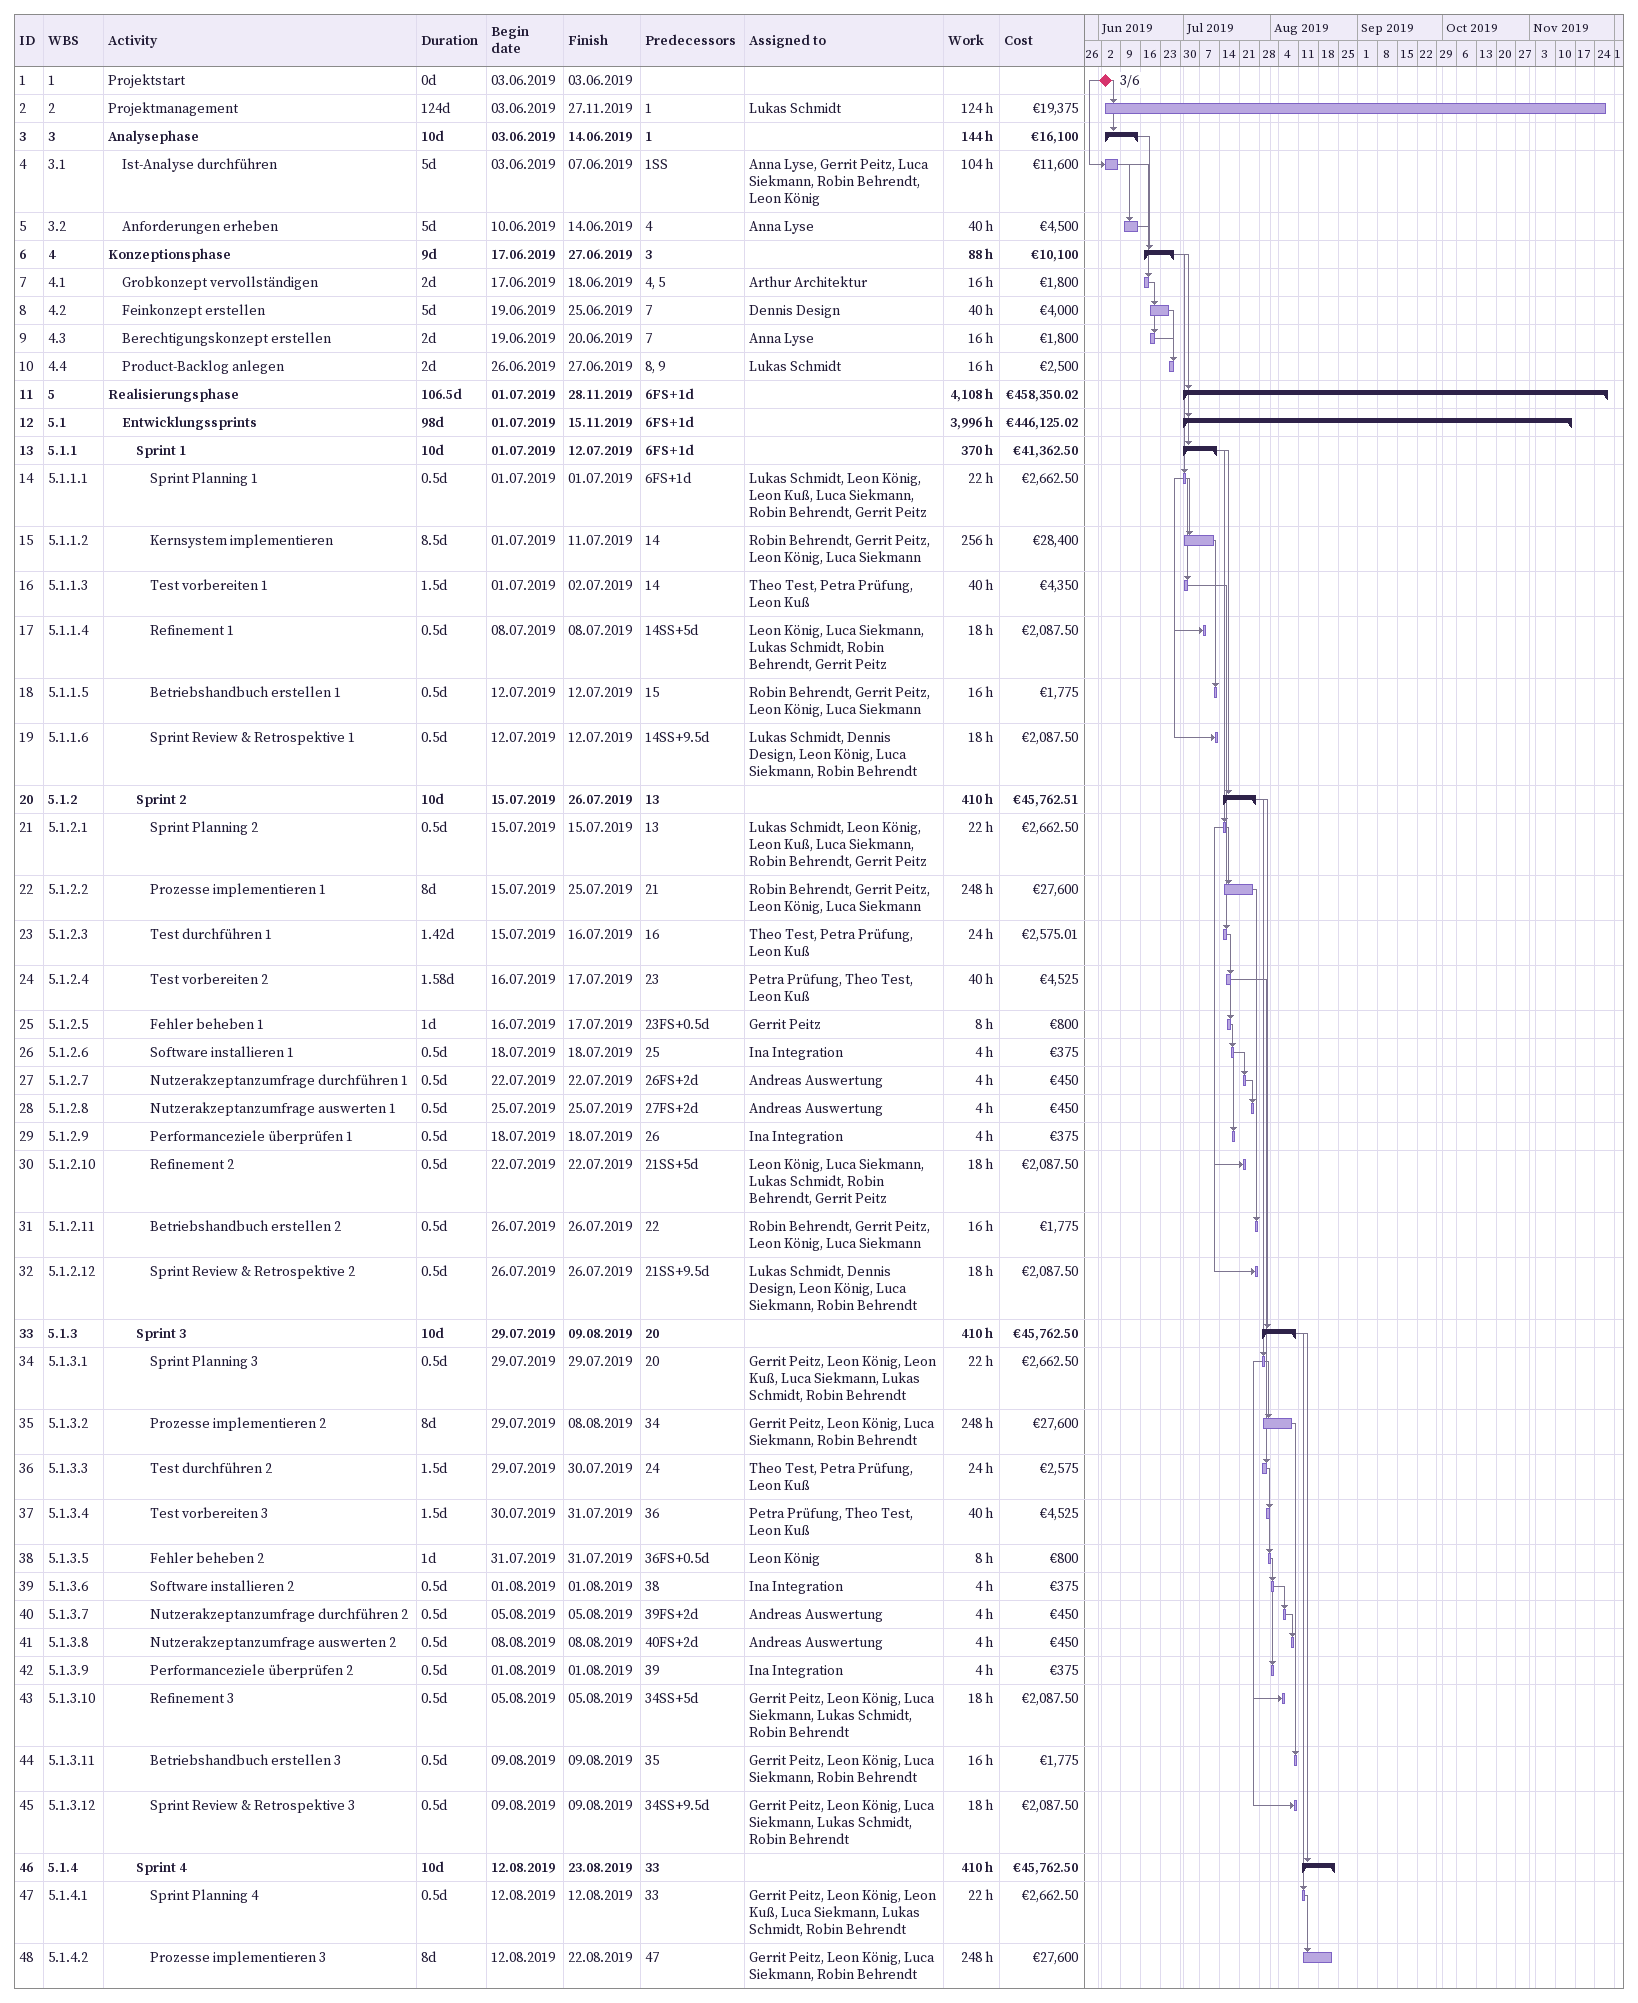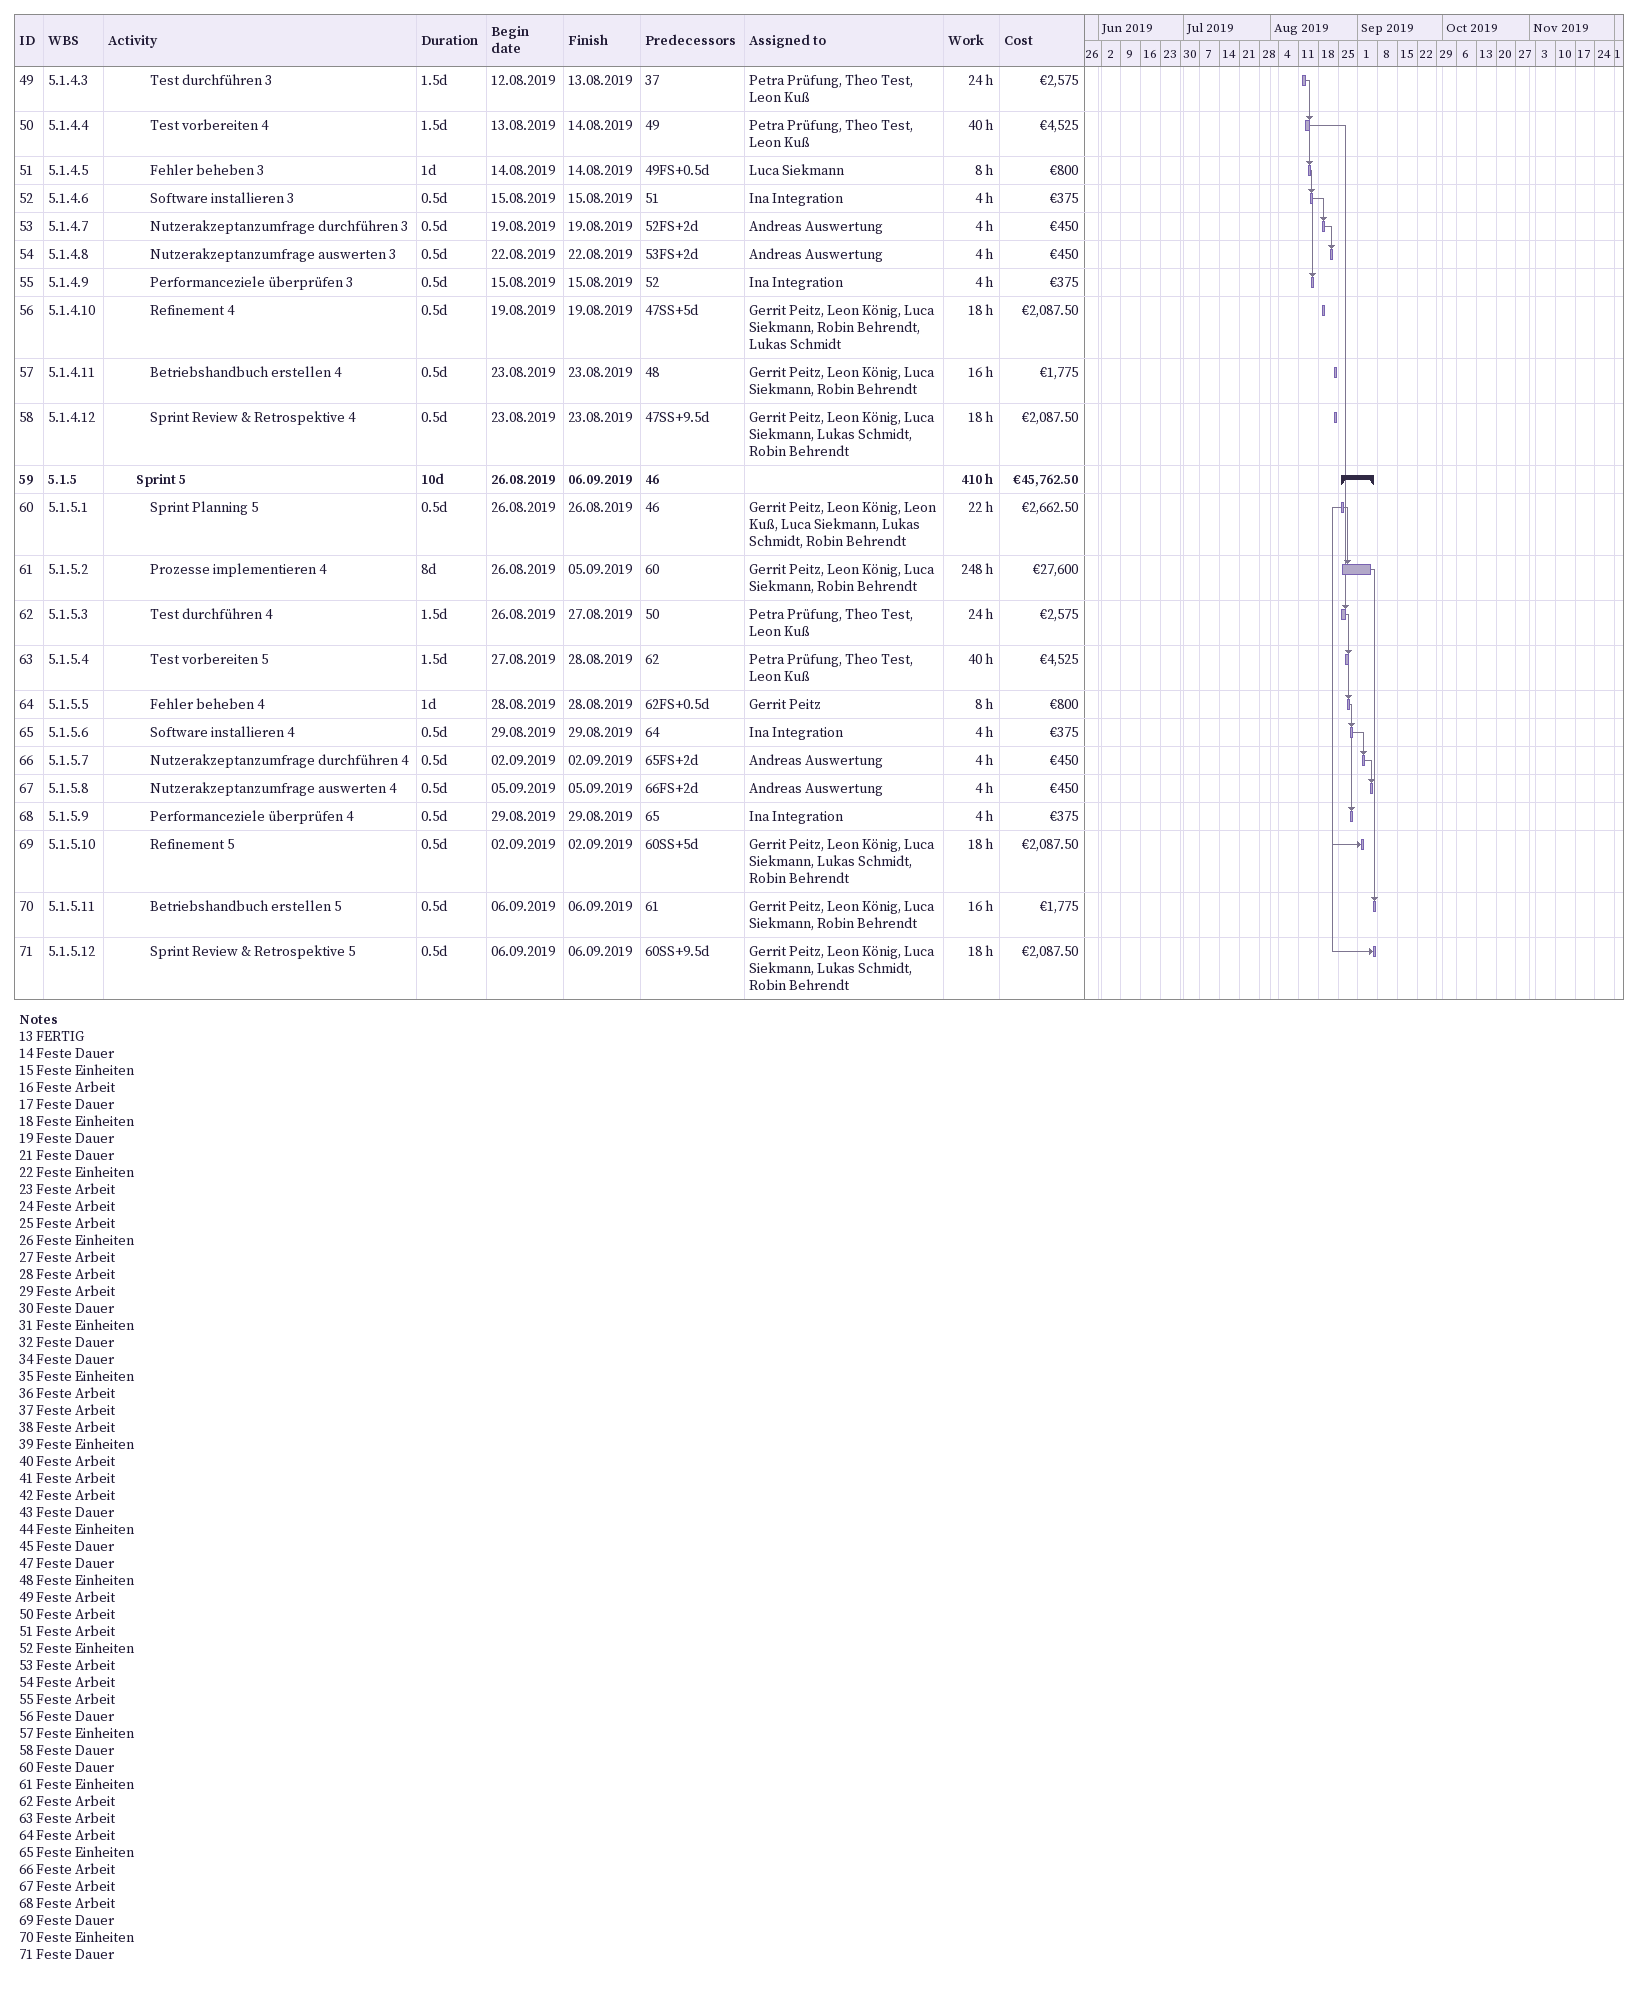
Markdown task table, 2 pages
| ID | WBS | Task | Duration | Start | Finish | Predecessors | Resources | Work (h) | Cost (€) |
|---|---|---|---|---|---|---|---|---|---|
| 1 | 1 | Projektstart | 0d | 2019-06-03 | 2019-06-03 |  |  |  |  |
| 2 | 2 | Projektmanagement | 124d | 2019-06-03 | 2019-11-27 | 1 | Lukas Schmidt | 124 | 19375 |
| 3 | 3 | **Analysephase** | 10d | 2019-06-03 | 2019-06-14 | 1 |  | 144 | 16100 |
| 4 | 3.1 | Ist-Analyse durchführen | 5d | 2019-06-03 | 2019-06-07 | 1SS | Anna Lyse, Gerrit Peitz, Luca Siekmann, Robin Behrendt, Leon König | 104 | 11600 |
| 5 | 3.2 | Anforderungen erheben | 5d | 2019-06-10 | 2019-06-14 | 4 | Anna Lyse | 40 | 4500 |
| 6 | 4 | **Konzeptionsphase** | 9d | 2019-06-17 | 2019-06-27 | 3 |  | 88 | 10100 |
| 7 | 4.1 | Grobkonzept vervollständigen | 2d | 2019-06-17 | 2019-06-18 | 4, 5 | Arthur Architektur | 16 | 1800 |
| 8 | 4.2 | Feinkonzept erstellen | 5d | 2019-06-19 | 2019-06-25 | 7 | Dennis Design | 40 | 4000 |
| 9 | 4.3 | Berechtigungskonzept erstellen | 2d | 2019-06-19 | 2019-06-20 | 7 | Anna Lyse | 16 | 1800 |
| 10 | 4.4 | Product-Backlog anlegen | 2d | 2019-06-26 | 2019-06-27 | 8, 9 | Lukas Schmidt | 16 | 2500 |
| 11 | 5 | **Realisierungsphase** | 106.5d | 2019-07-01 | 2019-11-28 | 6FS+1d |  | 4108 | 458350.02 |
| 12 | 5.1 | **Entwicklungssprints** | 98d | 2019-07-01 | 2019-11-15 | 6FS+1d |  | 3996 | 446125.02 |
| 13 | 5.1.1 | **Sprint 1** | 10d | 2019-07-01 | 2019-07-12 | 6FS+1d |  | 370 | 41362.50 |
| 14 | 5.1.1.1 | Sprint Planning 1 | 0.5d | 2019-07-01 | 2019-07-01 | 6FS+1d | Lukas Schmidt, Leon König, Leon Kuß, Luca Siekmann, Robin Behrendt, Gerrit Peitz | 22 | 2662.50 |
| 15 | 5.1.1.2 | Kernsystem implementieren | 8.5d | 2019-07-01 | 2019-07-11 | 14 | Robin Behrendt, Gerrit Peitz, Leon König, Luca Siekmann | 256 | 28400 |
| 16 | 5.1.1.3 | Test vorbereiten 1 | 1.5d | 2019-07-01 | 2019-07-02 | 14 | Theo Test, Petra Prüfung, Leon Kuß | 40 | 4350 |
| 17 | 5.1.1.4 | Refinement 1 | 0.5d | 2019-07-08 | 2019-07-08 | 14SS+5d | Leon König, Luca Siekmann, Lukas Schmidt, Robin Behrendt, Gerrit Peitz | 18 | 2087.50 |
| 18 | 5.1.1.5 | Betriebshandbuch erstellen 1 | 0.5d | 2019-07-12 | 2019-07-12 | 15 | Robin Behrendt, Gerrit Peitz, Leon König, Luca Siekmann | 16 | 1775 |
| 19 | 5.1.1.6 | Sprint Review & Retrospektive 1 | 0.5d | 2019-07-12 | 2019-07-12 | 14SS+9.5d | Lukas Schmidt, Dennis Design, Leon König, Luca Siekmann, Robin Behrendt | 18 | 2087.50 |
| 20 | 5.1.2 | **Sprint 2** | 10d | 2019-07-15 | 2019-07-26 | 13 |  | 410 | 45762.51 |
| 21 | 5.1.2.1 | Sprint Planning 2 | 0.5d | 2019-07-15 | 2019-07-15 | 13 | Lukas Schmidt, Leon König, Leon Kuß, Luca Siekmann, Robin Behrendt, Gerrit Peitz | 22 | 2662.50 |
| 22 | 5.1.2.2 | Prozesse implementieren 1 | 8d | 2019-07-15 | 2019-07-25 | 21 | Robin Behrendt, Gerrit Peitz, Leon König, Luca Siekmann | 248 | 27600 |
| 23 | 5.1.2.3 | Test durchführen 1 | 1.42d | 2019-07-15 | 2019-07-16 | 16 | Theo Test, Petra Prüfung, Leon Kuß | 24 | 2575.01 |
| 24 | 5.1.2.4 | Test vorbereiten 2 | 1.58d | 2019-07-16 | 2019-07-17 | 23 | Petra Prüfung, Theo Test, Leon Kuß | 40 | 4525 |
| 25 | 5.1.2.5 | Fehler beheben 1 | 1d | 2019-07-16 | 2019-07-17 | 23FS+0.5d | Gerrit Peitz | 8 | 800 |
| 26 | 5.1.2.6 | Software installieren 1 | 0.5d | 2019-07-18 | 2019-07-18 | 25 | Ina Integration | 4 | 375 |
| 27 | 5.1.2.7 | Nutzerakzeptanzumfrage durchführen 1 | 0.5d | 2019-07-22 | 2019-07-22 | 26FS+2d | Andreas Auswertung | 4 | 450 |
| 28 | 5.1.2.8 | Nutzerakzeptanzumfrage auswerten 1 | 0.5d | 2019-07-25 | 2019-07-25 | 27FS+2d | Andreas Auswertung | 4 | 450 |
| 29 | 5.1.2.9 | Performanceziele überprüfen 1 | 0.5d | 2019-07-18 | 2019-07-18 | 26 | Ina Integration | 4 | 375 |
| 30 | 5.1.2.10 | Refinement 2 | 0.5d | 2019-07-22 | 2019-07-22 | 21SS+5d | Leon König, Luca Siekmann, Lukas Schmidt, Robin Behrendt, Gerrit Peitz | 18 | 2087.50 |
| 31 | 5.1.2.11 | Betriebshandbuch erstellen 2 | 0.5d | 2019-07-26 | 2019-07-26 | 22 | Robin Behrendt, Gerrit Peitz, Leon König, Luca Siekmann | 16 | 1775 |
| 32 | 5.1.2.12 | Sprint Review & Retrospektive 2 | 0.5d | 2019-07-26 | 2019-07-26 | 21SS+9.5d | Lukas Schmidt, Dennis Design, Leon König, Luca Siekmann, Robin Behrendt | 18 | 2087.50 |
| 33 | 5.1.3 | **Sprint 3** | 10d | 2019-07-29 | 2019-08-09 | 20 |  | 410 | 45762.50 |
| 34 | 5.1.3.1 | Sprint Planning 3 | 0.5d | 2019-07-29 | 2019-07-29 | 20 | Gerrit Peitz, Leon König, Leon Kuß, Luca Siekmann, Lukas Schmidt, Robin Behrendt | 22 | 2662.50 |
| 35 | 5.1.3.2 | Prozesse implementieren 2 | 8d | 2019-07-29 | 2019-08-08 | 34 | Gerrit Peitz, Leon König, Luca Siekmann, Robin Behrendt | 248 | 27600 |
| 36 | 5.1.3.3 | Test durchführen 2 | 1.5d | 2019-07-29 | 2019-07-30 | 24 | Theo Test, Petra Prüfung, Leon Kuß | 24 | 2575 |
| 37 | 5.1.3.4 | Test vorbereiten 3 | 1.5d | 2019-07-30 | 2019-07-31 | 36 | Petra Prüfung, Theo Test, Leon Kuß | 40 | 4525 |
| 38 | 5.1.3.5 | Fehler beheben 2 | 1d | 2019-07-31 | 2019-07-31 | 36FS+0.5d | Leon König | 8 | 800 |
| 39 | 5.1.3.6 | Software installieren 2 | 0.5d | 2019-08-01 | 2019-08-01 | 38 | Ina Integration | 4 | 375 |
| 40 | 5.1.3.7 | Nutzerakzeptanzumfrage durchführen 2 | 0.5d | 2019-08-05 | 2019-08-05 | 39FS+2d | Andreas Auswertung | 4 | 450 |
| 41 | 5.1.3.8 | Nutzerakzeptanzumfrage auswerten 2 | 0.5d | 2019-08-08 | 2019-08-08 | 40FS+2d | Andreas Auswertung | 4 | 450 |
| 42 | 5.1.3.9 | Performanceziele überprüfen 2 | 0.5d | 2019-08-01 | 2019-08-01 | 39 | Ina Integration | 4 | 375 |
| 43 | 5.1.3.10 | Refinement 3 | 0.5d | 2019-08-05 | 2019-08-05 | 34SS+5d | Gerrit Peitz, Leon König, Luca Siekmann, Lukas Schmidt, Robin Behrendt | 18 | 2087.50 |
| 44 | 5.1.3.11 | Betriebshandbuch erstellen 3 | 0.5d | 2019-08-09 | 2019-08-09 | 35 | Gerrit Peitz, Leon König, Luca Siekmann, Robin Behrendt | 16 | 1775 |
| 45 | 5.1.3.12 | Sprint Review & Retrospektive 3 | 0.5d | 2019-08-09 | 2019-08-09 | 34SS+9.5d | Gerrit Peitz, Leon König, Luca Siekmann, Lukas Schmidt, Robin Behrendt | 18 | 2087.50 |
| 46 | 5.1.4 | **Sprint 4** | 10d | 2019-08-12 | 2019-08-23 | 33 |  | 410 | 45762.50 |
| 47 | 5.1.4.1 | Sprint Planning 4 | 0.5d | 2019-08-12 | 2019-08-12 | 33 | Gerrit Peitz, Leon König, Leon Kuß, Luca Siekmann, Lukas Schmidt, Robin Behrendt | 22 | 2662.50 |
| 48 | 5.1.4.2 | Prozesse implementieren 3 | 8d | 2019-08-12 | 2019-08-22 | 47 | Gerrit Peitz, Leon König, Luca Siekmann, Robin Behrendt | 248 | 27600 |
| 49 | 5.1.4.3 | Test durchführen 3 | 1.5d | 2019-08-12 | 2019-08-13 | 37 | Petra Prüfung, Theo Test, Leon Kuß | 24 | 2575 |
| 50 | 5.1.4.4 | Test vorbereiten 4 | 1.5d | 2019-08-13 | 2019-08-14 | 49 | Petra Prüfung, Theo Test, Leon Kuß | 40 | 4525 |
| 51 | 5.1.4.5 | Fehler beheben 3 | 1d | 2019-08-14 | 2019-08-14 | 49FS+0.5d | Luca Siekmann | 8 | 800 |
| 52 | 5.1.4.6 | Software installieren 3 | 0.5d | 2019-08-15 | 2019-08-15 | 51 | Ina Integration | 4 | 375 |
| 53 | 5.1.4.7 | Nutzerakzeptanzumfrage durchführen 3 | 0.5d | 2019-08-19 | 2019-08-19 | 52FS+2d | Andreas Auswertung | 4 | 450 |
| 54 | 5.1.4.8 | Nutzerakzeptanzumfrage auswerten 3 | 0.5d | 2019-08-22 | 2019-08-22 | 53FS+2d | Andreas Auswertung | 4 | 450 |
| 55 | 5.1.4.9 | Performanceziele überprüfen 3 | 0.5d | 2019-08-15 | 2019-08-15 | 52 | Ina Integration | 4 | 375 |
| 56 | 5.1.4.10 | Refinement 4 | 0.5d | 2019-08-19 | 2019-08-19 | 47SS+5d | Gerrit Peitz, Leon König, Luca Siekmann, Robin Behrendt, Lukas Schmidt | 18 | 2087.50 |
| 57 | 5.1.4.11 | Betriebshandbuch erstellen 4 | 0.5d | 2019-08-23 | 2019-08-23 | 48 | Gerrit Peitz, Leon König, Luca Siekmann, Robin Behrendt | 16 | 1775 |
| 58 | 5.1.4.12 | Sprint Review & Retrospektive 4 | 0.5d | 2019-08-23 | 2019-08-23 | 47SS+9.5d | Gerrit Peitz, Leon König, Luca Siekmann, Lukas Schmidt, Robin Behrendt | 18 | 2087.50 |
| 59 | 5.1.5 | **Sprint 5** | 10d | 2019-08-26 | 2019-09-06 | 46 |  | 410 | 45762.50 |
| 60 | 5.1.5.1 | Sprint Planning 5 | 0.5d | 2019-08-26 | 2019-08-26 | 46 | Gerrit Peitz, Leon König, Leon Kuß, Luca Siekmann, Lukas Schmidt, Robin Behrendt | 22 | 2662.50 |
| 61 | 5.1.5.2 | Prozesse implementieren 4 | 8d | 2019-08-26 | 2019-09-05 | 60 | Gerrit Peitz, Leon König, Luca Siekmann, Robin Behrendt | 248 | 27600 |
| 62 | 5.1.5.3 | Test durchführen 4 | 1.5d | 2019-08-26 | 2019-08-27 | 50 | Petra Prüfung, Theo Test, Leon Kuß | 24 | 2575 |
| 63 | 5.1.5.4 | Test vorbereiten 5 | 1.5d | 2019-08-27 | 2019-08-28 | 62 | Petra Prüfung, Theo Test, Leon Kuß | 40 | 4525 |
| 64 | 5.1.5.5 | Fehler beheben 4 | 1d | 2019-08-28 | 2019-08-28 | 62FS+0.5d | Gerrit Peitz | 8 | 800 |
| 65 | 5.1.5.6 | Software installieren 4 | 0.5d | 2019-08-29 | 2019-08-29 | 64 | Ina Integration | 4 | 375 |
| 66 | 5.1.5.7 | Nutzerakzeptanzumfrage durchführen 4 | 0.5d | 2019-09-02 | 2019-09-02 | 65FS+2d | Andreas Auswertung | 4 | 450 |
| 67 | 5.1.5.8 | Nutzerakzeptanzumfrage auswerten 4 | 0.5d | 2019-09-05 | 2019-09-05 | 66FS+2d | Andreas Auswertung | 4 | 450 |
| 68 | 5.1.5.9 | Performanceziele überprüfen 4 | 0.5d | 2019-08-29 | 2019-08-29 | 65 | Ina Integration | 4 | 375 |
| 69 | 5.1.5.10 | Refinement 5 | 0.5d | 2019-09-02 | 2019-09-02 | 60SS+5d | Gerrit Peitz, Leon König, Luca Siekmann, Lukas Schmidt, Robin Behrendt | 18 | 2087.50 |
| 70 | 5.1.5.11 | Betriebshandbuch erstellen 5 | 0.5d | 2019-09-06 | 2019-09-06 | 61 | Gerrit Peitz, Leon König, Luca Siekmann, Robin Behrendt | 16 | 1775 |
| 71 | 5.1.5.12 | Sprint Review & Retrospektive 5 | 0.5d | 2019-09-06 | 2019-09-06 | 60SS+9.5d | Gerrit Peitz, Leon König, Luca Siekmann, Lukas Schmidt, Robin Behrendt | 18 | 2087.50 |

Notes
- 13: FERTIG
- 14: Feste Dauer
- 15: Feste Einheiten
- 16: Feste Arbeit
- 17: Feste Dauer
- 18: Feste Einheiten
- 19: Feste Dauer
- 21: Feste Dauer
- 22: Feste Einheiten
- 23: Feste Arbeit
- 24: Feste Arbeit
- 25: Feste Arbeit
- 26: Feste Einheiten
- 27: Feste Arbeit
- 28: Feste Arbeit
- 29: Feste Arbeit
- 30: Feste Dauer
- 31: Feste Einheiten
- 32: Feste Dauer
- 34: Feste Dauer
- 35: Feste Einheiten
- 36: Feste Arbeit
- 37: Feste Arbeit
- 38: Feste Arbeit
- 39: Feste Einheiten
- 40: Feste Arbeit
- 41: Feste Arbeit
- 42: Feste Arbeit
- 43: Feste Dauer
- 44: Feste Einheiten
- 45: Feste Dauer
- 47: Feste Dauer
- 48: Feste Einheiten
- 49: Feste Arbeit
- 50: Feste Arbeit
- 51: Feste Arbeit
- 52: Feste Einheiten
- 53: Feste Arbeit
- 54: Feste Arbeit
- 55: Feste Arbeit
- 56: Feste Dauer
- 57: Feste Einheiten
- 58: Feste Dauer
- 60: Feste Dauer
- 61: Feste Einheiten
- 62: Feste Arbeit
- 63: Feste Arbeit
- 64: Feste Arbeit
- 65: Feste Einheiten
- 66: Feste Arbeit
- 67: Feste Arbeit
- 68: Feste Arbeit
- 69: Feste Dauer
- 70: Feste Einheiten
- 71: Feste Dauer
